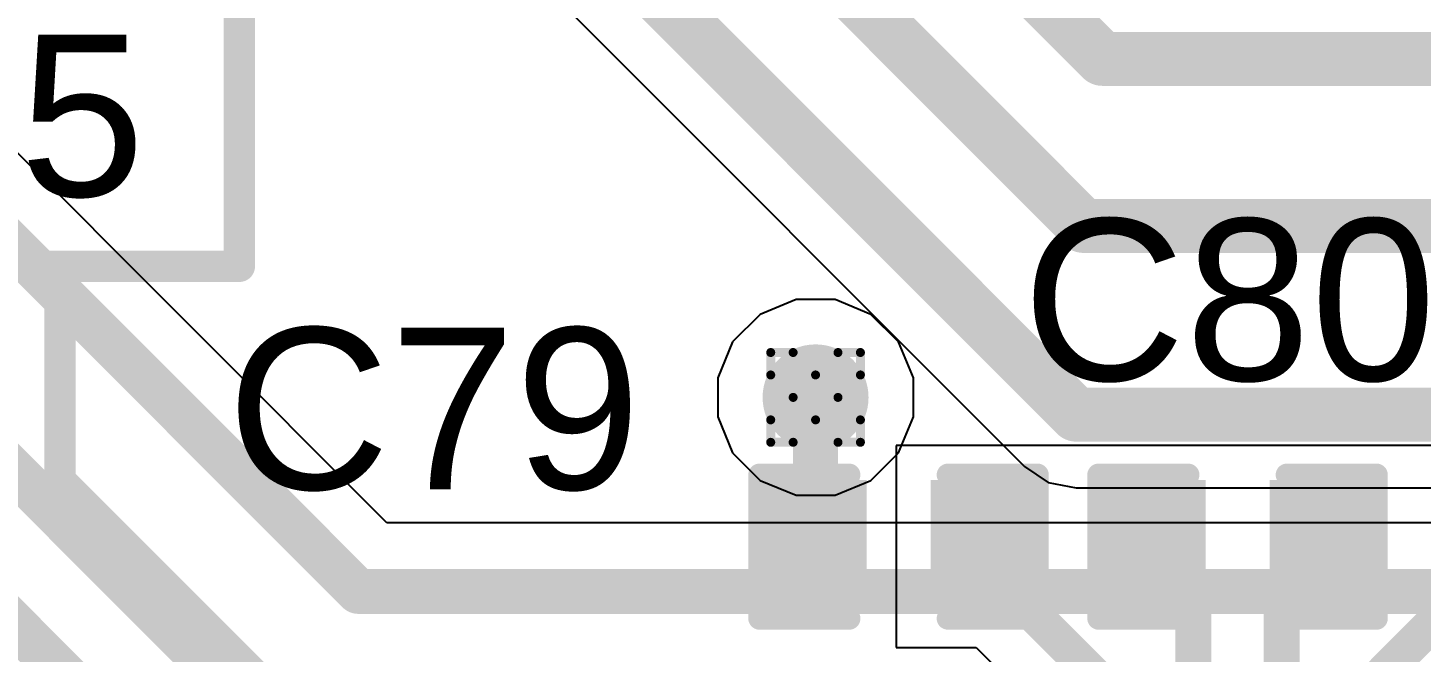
# Model space of a CAD drawing. Header units: inches. Extents: x -11 to 5379, y 0 to 5429.
# Drawn here: x 120.47 to 128.36, y 26.09 to 29.62 of the extents above; entities that cross this region are included whole.
import ezdxf

# ---------------------------------------------------------------- set-up
doc = ezdxf.new("R2010")
doc.units = ezdxf.units.IN
for name, color, linetype in [('Bottom Layer', 5, 'Continuous'), ('Drill Drawing', 1, 'Continuous'), ('GND', 16, 'Continuous'), ('PWR', 76, 'Continuous'), ('Top Layer', 1, 'Continuous'), ('Top Overlay', 2, 'Continuous'), ('Top Paste', 8, 'Continuous'), ('Top Solder', 216, 'Continuous'), ('Via Holes', 16, 'Continuous')]:
    doc.layers.add(name, color=color, linetype=linetype)
doc.styles.add('Arial', font='', dxfattribs={"height": 0.2})
doc.styles.get('Arial').set_extended_font_data('Arial')

# ---------------------------------------------------------------- blocks, each defined once
blk = doc.blocks.new('C___0402_46')
at = {"layer": 'Top Layer'}
for points in [[(-0.6985, -0.3175), (-0.6985, 0.3175), (-0.2413, 0.3175), (-0.2413, -0.3175)], [(0.2413, -0.3175), (0.2413, 0.3175), (0.6985, 0.3175), (0.6985, -0.3175)]]:
    blk.add_hatch(color=1, dxfattribs=at).paths.add_polyline_path(points)
at = {"layer": 'Top Paste'}
for points in [[(-0.6985, -0.3175), (-0.6985, 0.3175), (-0.2413, 0.3175), (-0.2413, -0.3175)], [(0.2413, -0.3175), (0.2413, 0.3175), (0.6985, 0.3175), (0.6985, -0.3175)]]:
    blk.add_hatch(color=8, dxfattribs=at).paths.add_polyline_path(points)
at = {"layer": 'Top Solder'}
for points in [[(-0.7585, -0.3775), (-0.7585, 0.3775), (-0.1813, 0.3775), (-0.1813, -0.3775)], [(0.1813, -0.3775), (0.1813, 0.3775), (0.7585, 0.3775), (0.7585, -0.3775)]]:
    blk.add_hatch(color=216, dxfattribs=at).paths.add_polyline_path(points)
at = {"layer": 'Top Overlay'}
for points in [[(-0.2794, 0.4064, 0.127, 0.127, 0), (-0.7874, 0.4064, 0.127, 0.127, 0)], [(-0.7874, 0.4064, 0.127, 0.127, 0), (-0.7874, -0.4064, 0.127, 0.127, 0)], [(0.7874, 0.4064, 0.127, 0.127, 0), (0.2794, 0.4064, 0.127, 0.127, 0)], [(0.7874, 0.4064, 0.127, 0.127, 0), (0.7874, -0.4064, 0.127, 0.127, 0)], [(-0.2794, -0.4064, 0.127, 0.127, 0), (-0.7874, -0.4064, 0.127, 0.127, 0)], [(0.7874, -0.4064, 0.127, 0.127, 0), (0.2794, -0.4064, 0.127, 0.127, 0)]]:
    blk.add_lwpolyline(points, format="xyseb", dxfattribs=at)
for points in [[(-0.8191, 0.4064, 0.0635, 0.0635, 1), (-0.7556, 0.4064, 0.0635, 0.0635, 1)], [(-0.8191, 0.4064, 0.0635, 0.0635, 1), (-0.7556, 0.4064, 0.0635, 0.0635, 1)], [(-0.3111, 0.4064, 0.0635, 0.0635, 1), (-0.2477, 0.4064, 0.0635, 0.0635, 1)], [(0.2477, 0.4064, 0.0635, 0.0635, 1), (0.3111, 0.4064, 0.0635, 0.0635, 1)], [(0.7556, 0.4064, 0.0635, 0.0635, 1), (0.8191, 0.4064, 0.0635, 0.0635, 1)], [(0.7556, 0.4064, 0.0635, 0.0635, 1), (0.8191, 0.4064, 0.0635, 0.0635, 1)], [(-0.8191, -0.4064, 0.0635, 0.0635, 1), (-0.7556, -0.4064, 0.0635, 0.0635, 1)], [(-0.8191, -0.4064, 0.0635, 0.0635, 1), (-0.7556, -0.4064, 0.0635, 0.0635, 1)], [(-0.3111, -0.4064, 0.0635, 0.0635, 1), (-0.2477, -0.4064, 0.0635, 0.0635, 1)], [(0.2477, -0.4064, 0.0635, 0.0635, 1), (0.3111, -0.4064, 0.0635, 0.0635, 1)], [(0.7556, -0.4064, 0.0635, 0.0635, 1), (0.8191, -0.4064, 0.0635, 0.0635, 1)], [(0.7556, -0.4064, 0.0635, 0.0635, 1), (0.8191, -0.4064, 0.0635, 0.0635, 1)]]:
    blk.add_lwpolyline(points, format="xyseb", close=True, dxfattribs=at)
blk = doc.blocks.new('C___0402_47')
at = {"layer": 'Top Layer'}
for points in [[(-0.6985, -0.3175), (-0.6985, 0.3175), (-0.2413, 0.3175), (-0.2413, -0.3175)], [(0.2413, -0.3175), (0.2413, 0.3175), (0.6985, 0.3175), (0.6985, -0.3175)]]:
    blk.add_hatch(color=1, dxfattribs=at).paths.add_polyline_path(points)
at = {"layer": 'Top Paste'}
for points in [[(-0.6985, -0.3175), (-0.6985, 0.3175), (-0.2413, 0.3175), (-0.2413, -0.3175)], [(0.2413, -0.3175), (0.2413, 0.3175), (0.6985, 0.3175), (0.6985, -0.3175)]]:
    blk.add_hatch(color=8, dxfattribs=at).paths.add_polyline_path(points)
at = {"layer": 'Top Solder'}
for points in [[(-0.7585, -0.3775), (-0.7585, 0.3775), (-0.1813, 0.3775), (-0.1813, -0.3775)], [(0.1813, -0.3775), (0.1813, 0.3775), (0.7585, 0.3775), (0.7585, -0.3775)]]:
    blk.add_hatch(color=216, dxfattribs=at).paths.add_polyline_path(points)
at = {"layer": 'Top Overlay'}
for points in [[(-0.7874, 0.4064, 0.127, 0.127, 0), (-0.2794, 0.4064, 0.127, 0.127, 0)], [(-0.7874, -0.4064, 0.127, 0.127, 0), (-0.7874, 0.4064, 0.127, 0.127, 0)], [(0.2794, 0.4064, 0.127, 0.127, 0), (0.7874, 0.4064, 0.127, 0.127, 0)], [(0.7874, -0.4064, 0.127, 0.127, 0), (0.7874, 0.4064, 0.127, 0.127, 0)], [(-0.7874, -0.4064, 0.127, 0.127, 0), (-0.2794, -0.4064, 0.127, 0.127, 0)], [(0.2794, -0.4064, 0.127, 0.127, 0), (0.7874, -0.4064, 0.127, 0.127, 0)]]:
    blk.add_lwpolyline(points, format="xyseb", dxfattribs=at)
for points in [[(-0.8191, 0.4064, 0.0635, 0.0635, 1), (-0.7556, 0.4064, 0.0635, 0.0635, 1)], [(-0.8191, 0.4064, 0.0635, 0.0635, 1), (-0.7556, 0.4064, 0.0635, 0.0635, 1)], [(-0.3111, 0.4064, 0.0635, 0.0635, 1), (-0.2477, 0.4064, 0.0635, 0.0635, 1)], [(0.2477, 0.4064, 0.0635, 0.0635, 1), (0.3111, 0.4064, 0.0635, 0.0635, 1)], [(0.7556, 0.4064, 0.0635, 0.0635, 1), (0.8191, 0.4064, 0.0635, 0.0635, 1)], [(0.7556, 0.4064, 0.0635, 0.0635, 1), (0.8191, 0.4064, 0.0635, 0.0635, 1)], [(-0.8191, -0.4064, 0.0635, 0.0635, 1), (-0.7556, -0.4064, 0.0635, 0.0635, 1)], [(-0.8191, -0.4064, 0.0635, 0.0635, 1), (-0.7556, -0.4064, 0.0635, 0.0635, 1)], [(-0.3111, -0.4064, 0.0635, 0.0635, 1), (-0.2477, -0.4064, 0.0635, 0.0635, 1)], [(0.2477, -0.4064, 0.0635, 0.0635, 1), (0.3111, -0.4064, 0.0635, 0.0635, 1)], [(0.7556, -0.4064, 0.0635, 0.0635, 1), (0.8191, -0.4064, 0.0635, 0.0635, 1)], [(0.7556, -0.4064, 0.0635, 0.0635, 1), (0.8191, -0.4064, 0.0635, 0.0635, 1)]]:
    blk.add_lwpolyline(points, format="xyseb", close=True, dxfattribs=at)

msp = doc.modelspace()

# ---------------------------------------------------------------- hatches: boundary and pattern name
at = {"layer": 'Bottom Layer'}
h = msp.add_hatch(color=5, dxfattribs=at)
edge = h.paths.add_edge_path()
edge.add_arc((124.9293, 27.5336), 0.3, 0, 360)
at = {"layer": 'GND'}
h = msp.add_hatch(color=16, dxfattribs=at)
edge = h.paths.add_edge_path()
edge.add_arc((124.9293, 27.5336), 0.3, 0, 360)
at = {"layer": 'PWR'}
h = msp.add_hatch(color=76, dxfattribs=at)
edge = h.paths.add_edge_path()
edge.add_arc((124.9293, 27.5336), 0.3, 0, 360)
at = {"layer": 'Top Layer'}
h = msp.add_hatch(color=1, dxfattribs=at)
edge = h.paths.add_edge_path()
edge.add_arc((124.9293, 27.5336), 0.3, 0, 360)
at = {"layer": 'Via Holes'}
h = msp.add_hatch(color=7, dxfattribs=at)
edge = h.paths.add_edge_path()
edge.add_arc((124.9293, 27.5336), 0.15, 0, 360)

# ---------------------------------------------------------------- linework, layer by layer
at = {"layer": 'Bottom Layer'}
for p, q in [((120.0215, 33.2335), (126.1122, 27.1428)), ((122.5007, 26.8242), (119.3191, 30.0059)), ((126.1122, 27.1428), (126.2466, 27.053)), ((126.2466, 27.053), (126.4052, 27.0215)), ((126.4052, 27.0215), (133.8381, 27.0215)), ((133.7518, 26.8242), (122.5007, 26.8242))]:
    msp.add_line(p, q, dxfattribs=at)
for points in [[(121.7647, 34.2365, 0.3048, 0.3048, 0), (126.5524, 29.4488, 0.3048, 0.3048, 0)], [(121.0192, 33.9312, 0.3048, 0.3048, 0), (126.4469, 28.5035, 0.3048, 0.3048, 0)], [(120.3145, 33.5265, 0.3048, 0.3048, 0), (126.4052, 27.4358, 0.3048, 0.3048, 0)], [(118.9306, 29.845, 0.254, 0.254, 0), (122.3398, 26.4358, 0.254, 0.254, 0)], [(126.5524, 29.4488, 0.3048, 0.3048, 0), (134.3496, 29.4488, 0.3048, 0.3048, 0)], [(118.338, 29.1677, 0.254, 0.254, 0), (123.7638, 23.7419, 0.254, 0.254, 0)], [(117.7513, 28.8897, 0.254, 0.254, 0), (123.6401, 23.0009, 0.254, 0.254, 0)], [(126.4469, 28.5035, 0.3048, 0.3048, 0), (134.1833, 28.5035, 0.3048, 0.3048, 0)], [(126.4052, 27.4358, 0.3048, 0.3048, 0), (134.1617, 27.4358, 0.3048, 0.3048, 0)], [(122.3398, 26.4358, 0.254, 0.254, 0), (133.9865, 26.4358, 0.254, 0.254, 0)]]:
    msp.add_lwpolyline(points, format="xyseb", dxfattribs=at)
for points in [[(126.4762, 29.4488, 0.1524, 0.1524, 1), (126.6286, 29.4488, 0.1524, 0.1524, 1)], [(126.4762, 29.4488, 0.1524, 0.1524, 1), (126.6286, 29.4488, 0.1524, 0.1524, 1)], [(126.3707, 28.5035, 0.1524, 0.1524, 1), (126.5231, 28.5035, 0.1524, 0.1524, 1)], [(126.3707, 28.5035, 0.1524, 0.1524, 1), (126.5231, 28.5035, 0.1524, 0.1524, 1)], [(126.329, 27.4358, 0.1524, 0.1524, 1), (126.4814, 27.4358, 0.1524, 0.1524, 1)], [(126.329, 27.4358, 0.1524, 0.1524, 1), (126.4814, 27.4358, 0.1524, 0.1524, 1)], [(122.2763, 26.4358, 0.127, 0.127, 1), (122.4033, 26.4358, 0.127, 0.127, 1)], [(122.2763, 26.4358, 0.127, 0.127, 1), (122.4033, 26.4358, 0.127, 0.127, 1)]]:
    msp.add_lwpolyline(points, format="xyseb", close=True, dxfattribs=at)
at = {"layer": 'Drill Drawing'}
for points in [[(124.6753, 27.6606, 0.0508, 0.0508, 0), (124.6753, 27.7876, 0.0508, 0.0508, 0)], [(124.6753, 27.7876, 0.0508, 0.0508, 0), (124.8023, 27.7876, 0.0508, 0.0508, 0)], [(124.8023, 27.7876, 0.0508, 0.0508, 0), (124.9293, 27.6606, 0.0508, 0.0508, 0)], [(124.9293, 27.6606, 0.0508, 0.0508, 0), (125.0563, 27.7876, 0.0508, 0.0508, 0)], [(125.0563, 27.7876, 0.0508, 0.0508, 0), (125.1833, 27.7876, 0.0508, 0.0508, 0)], [(125.1833, 27.6606, 0.0508, 0.0508, 0), (125.1833, 27.7876, 0.0508, 0.0508, 0)], [(124.6753, 27.6606, 0.0508, 0.0508, 0), (124.8023, 27.5336, 0.0508, 0.0508, 0)], [(125.0563, 27.5336, 0.0508, 0.0508, 0), (125.1833, 27.6606, 0.0508, 0.0508, 0)], [(124.6753, 27.4066, 0.0508, 0.0508, 0), (124.8023, 27.5336, 0.0508, 0.0508, 0)], [(125.0563, 27.5336, 0.0508, 0.0508, 0), (125.1833, 27.4066, 0.0508, 0.0508, 0)], [(124.6753, 27.2796, 0.0508, 0.0508, 0), (124.6753, 27.4066, 0.0508, 0.0508, 0)], [(124.8023, 27.2796, 0.0508, 0.0508, 0), (124.9293, 27.4066, 0.0508, 0.0508, 0)], [(124.9293, 27.4066, 0.0508, 0.0508, 0), (125.0563, 27.2796, 0.0508, 0.0508, 0)], [(125.1833, 27.2796, 0.0508, 0.0508, 0), (125.1833, 27.4066, 0.0508, 0.0508, 0)], [(124.6753, 27.2796, 0.0508, 0.0508, 0), (124.8023, 27.2796, 0.0508, 0.0508, 0)], [(125.0563, 27.2796, 0.0508, 0.0508, 0), (125.1833, 27.2796, 0.0508, 0.0508, 0)]]:
    msp.add_lwpolyline(points, format="xyseb", dxfattribs=at)
for points in [[(124.6626, 27.7876, 0.0254, 0.0254, 1), (124.688, 27.7876, 0.0254, 0.0254, 1)], [(124.6626, 27.7876, 0.0254, 0.0254, 1), (124.688, 27.7876, 0.0254, 0.0254, 1)], [(124.7896, 27.7876, 0.0254, 0.0254, 1), (124.815, 27.7876, 0.0254, 0.0254, 1)], [(124.7896, 27.7876, 0.0254, 0.0254, 1), (124.815, 27.7876, 0.0254, 0.0254, 1)], [(125.0436, 27.7876, 0.0254, 0.0254, 1), (125.069, 27.7876, 0.0254, 0.0254, 1)], [(125.0436, 27.7876, 0.0254, 0.0254, 1), (125.069, 27.7876, 0.0254, 0.0254, 1)], [(125.1706, 27.7876, 0.0254, 0.0254, 1), (125.196, 27.7876, 0.0254, 0.0254, 1)], [(125.1706, 27.7876, 0.0254, 0.0254, 1), (125.196, 27.7876, 0.0254, 0.0254, 1)], [(124.6626, 27.6606, 0.0254, 0.0254, 1), (124.688, 27.6606, 0.0254, 0.0254, 1)], [(124.6626, 27.6606, 0.0254, 0.0254, 1), (124.688, 27.6606, 0.0254, 0.0254, 1)], [(124.9166, 27.6606, 0.0254, 0.0254, 1), (124.942, 27.6606, 0.0254, 0.0254, 1)], [(124.9166, 27.6606, 0.0254, 0.0254, 1), (124.942, 27.6606, 0.0254, 0.0254, 1)], [(125.1706, 27.6606, 0.0254, 0.0254, 1), (125.196, 27.6606, 0.0254, 0.0254, 1)], [(125.1706, 27.6606, 0.0254, 0.0254, 1), (125.196, 27.6606, 0.0254, 0.0254, 1)], [(124.7896, 27.5336, 0.0254, 0.0254, 1), (124.815, 27.5336, 0.0254, 0.0254, 1)], [(124.7896, 27.5336, 0.0254, 0.0254, 1), (124.815, 27.5336, 0.0254, 0.0254, 1)], [(125.0436, 27.5336, 0.0254, 0.0254, 1), (125.069, 27.5336, 0.0254, 0.0254, 1)], [(125.0436, 27.5336, 0.0254, 0.0254, 1), (125.069, 27.5336, 0.0254, 0.0254, 1)], [(124.6626, 27.4066, 0.0254, 0.0254, 1), (124.688, 27.4066, 0.0254, 0.0254, 1)], [(124.6626, 27.4066, 0.0254, 0.0254, 1), (124.688, 27.4066, 0.0254, 0.0254, 1)], [(124.9166, 27.4066, 0.0254, 0.0254, 1), (124.942, 27.4066, 0.0254, 0.0254, 1)], [(124.9166, 27.4066, 0.0254, 0.0254, 1), (124.942, 27.4066, 0.0254, 0.0254, 1)], [(125.1706, 27.4066, 0.0254, 0.0254, 1), (125.196, 27.4066, 0.0254, 0.0254, 1)], [(125.1706, 27.4066, 0.0254, 0.0254, 1), (125.196, 27.4066, 0.0254, 0.0254, 1)], [(124.6626, 27.2796, 0.0254, 0.0254, 1), (124.688, 27.2796, 0.0254, 0.0254, 1)], [(124.6626, 27.2796, 0.0254, 0.0254, 1), (124.688, 27.2796, 0.0254, 0.0254, 1)], [(124.7896, 27.2796, 0.0254, 0.0254, 1), (124.815, 27.2796, 0.0254, 0.0254, 1)], [(124.7896, 27.2796, 0.0254, 0.0254, 1), (124.815, 27.2796, 0.0254, 0.0254, 1)], [(125.0436, 27.2796, 0.0254, 0.0254, 1), (125.069, 27.2796, 0.0254, 0.0254, 1)], [(125.0436, 27.2796, 0.0254, 0.0254, 1), (125.069, 27.2796, 0.0254, 0.0254, 1)], [(125.1706, 27.2796, 0.0254, 0.0254, 1), (125.196, 27.2796, 0.0254, 0.0254, 1)], [(125.1706, 27.2796, 0.0254, 0.0254, 1), (125.196, 27.2796, 0.0254, 0.0254, 1)]]:
    msp.add_lwpolyline(points, format="xyseb", close=True, dxfattribs=at)
at = {"layer": 'PWR'}
for p, q in [((124.8191, 28.0876), (124.6155, 28.0033)), ((125.0395, 28.0876), (124.8191, 28.0876)), ((125.2431, 28.0033), (125.0395, 28.0876)), ((124.6155, 28.0033), (124.4596, 27.8474)), ((125.3989, 27.8474), (125.2431, 28.0033)), ((124.4596, 27.8474), (124.3753, 27.6438)), ((125.4833, 27.6438), (125.3989, 27.8474)), ((124.3753, 27.6438), (124.3753, 27.4234)), ((125.4833, 27.4234), (125.4833, 27.6438)), ((124.3753, 27.4234), (124.4596, 27.2198)), ((125.3989, 27.2198), (125.4833, 27.4234)), ((124.4596, 27.2198), (124.6155, 27.0639)), ((125.2431, 27.0639), (125.3989, 27.2198)), ((124.6155, 27.0639), (124.8191, 26.9796)), ((125.0395, 26.9796), (125.2431, 27.0639)), ((124.8191, 26.9796), (125.0395, 26.9796))]:
    msp.add_line(p, q, dxfattribs=at)
at = {"layer": 'Top Layer'}
for p, q in [((126.1888, 27.2607), (125.3865, 27.2607)), ((125.3865, 27.2607), (125.3865, 26.1177)), ((126.3517, 27.2607), (126.1888, 27.2607)), ((126.3666, 27.2607), (126.3517, 27.2607)), ((126.3517, 27.2607), (126.3517, 27.2607)), ((128.2716, 27.2607), (126.3666, 27.2607)), ((126.3666, 27.2607), (126.3666, 27.2607)), ((128.2716, 27.2607), (128.2716, 27.2607)), ((128.2716, 27.2607), (128.2716, 27.2607)), ((128.4494, 27.2607), (128.2716, 27.2607)), ((125.3865, 26.1177), (125.8389, 26.1177)), ((125.8389, 26.1177), (126.2065, 25.7501))]:
    msp.add_line(p, q, dxfattribs=at)
for points in [[(124.9293, 26.6892, 0.254, 0.254, 0), (124.9293, 27.5336, 0.254, 0.254, 0)], [(125.8691, 26.6003, 0.2032, 0.2032, 0), (125.8691, 26.6892, 0.2032, 0.2032, 0)], [(126.8492, 26.6003, 0.2032, 0.2032, 0), (126.8492, 26.6892, 0.2032, 0.2032, 0)], [(127.789, 26.6003, 0.2032, 0.2032, 0), (127.789, 26.6892, 0.2032, 0.2032, 0)], [(125.8691, 26.6003, 0.2032, 0.2032, 0), (126.5691, 25.9003, 0.2032, 0.2032, 0)], [(126.8492, 26.6003, 0.2032, 0.2032, 0), (127.0691, 26.3804, 0.2032, 0.2032, 0)], [(127.5691, 26.3804, 0.2032, 0.2032, 0), (127.789, 26.6003, 0.2032, 0.2032, 0)], [(128.0691, 25.9003, 0.2032, 0.2032, 0), (128.7691, 26.6003, 0.2032, 0.2032, 0)], [(127.0691, 24.9212, 0.2032, 0.2032, 0), (127.0691, 26.3804, 0.2032, 0.2032, 0)], [(127.5691, 24.9212, 0.2032, 0.2032, 0), (127.5691, 26.3804, 0.2032, 0.2032, 0)]]:
    msp.add_lwpolyline(points, format="xyseb", dxfattribs=at)
for points in [[(124.8658, 27.5336, 0.127, 0.127, 1), (124.9928, 27.5336, 0.127, 0.127, 1)], [(124.8658, 26.6892, 0.127, 0.127, 1), (124.9928, 26.6892, 0.127, 0.127, 1)], [(125.8183, 26.6892, 0.1016, 0.1016, 1), (125.9199, 26.6892, 0.1016, 0.1016, 1)], [(126.7984, 26.6892, 0.1016, 0.1016, 1), (126.9, 26.6892, 0.1016, 0.1016, 1)], [(127.7382, 26.6892, 0.1016, 0.1016, 1), (127.8398, 26.6892, 0.1016, 0.1016, 1)], [(125.8183, 26.6003, 0.1016, 0.1016, 1), (125.9199, 26.6003, 0.1016, 0.1016, 1)], [(125.8183, 26.6003, 0.1016, 0.1016, 1), (125.9199, 26.6003, 0.1016, 0.1016, 1)], [(126.7984, 26.6003, 0.1016, 0.1016, 1), (126.9, 26.6003, 0.1016, 0.1016, 1)], [(126.7984, 26.6003, 0.1016, 0.1016, 1), (126.9, 26.6003, 0.1016, 0.1016, 1)], [(127.7382, 26.6003, 0.1016, 0.1016, 1), (127.8398, 26.6003, 0.1016, 0.1016, 1)], [(127.7382, 26.6003, 0.1016, 0.1016, 1), (127.8398, 26.6003, 0.1016, 0.1016, 1)], [(127.0183, 26.3804, 0.1016, 0.1016, 1), (127.1199, 26.3804, 0.1016, 0.1016, 1)], [(127.0183, 26.3804, 0.1016, 0.1016, 1), (127.1199, 26.3804, 0.1016, 0.1016, 1)], [(127.5183, 26.3804, 0.1016, 0.1016, 1), (127.6199, 26.3804, 0.1016, 0.1016, 1)], [(127.5183, 26.3804, 0.1016, 0.1016, 1), (127.6199, 26.3804, 0.1016, 0.1016, 1)]]:
    msp.add_lwpolyline(points, format="xyseb", close=True, dxfattribs=at)
at = {"layer": 'Top Overlay'}
for points in [[(121.666, 28.2756, 0.1778, 0.1778, 0), (121.666, 33.02, 0.1778, 0.1778, 0)], [(117.602, 28.2756, 0.1778, 0.1778, 0), (121.666, 28.2756, 0.1778, 0.1778, 0)], [(120.65, 27.0648, 0.1778, 0.1778, 0), (120.65, 28.194, 0.1778, 0.1778, 0)], [(120.65, 27.0648, 0.1778, 0.1778, 0), (122.0781, 25.6367, 0.1778, 0.1778, 0)]]:
    msp.add_lwpolyline(points, format="xyseb", dxfattribs=at)
for points in [[(121.6215, 28.2756, 0.0889, 0.0889, 1), (121.7104, 28.2756, 0.0889, 0.0889, 1)], [(121.6215, 28.2756, 0.0889, 0.0889, 1), (121.7104, 28.2756, 0.0889, 0.0889, 1)], [(120.6055, 28.194, 0.0889, 0.0889, 1), (120.6945, 28.194, 0.0889, 0.0889, 1)], [(120.6055, 27.0648, 0.0889, 0.0889, 1), (120.6945, 27.0648, 0.0889, 0.0889, 1)], [(120.6055, 27.0648, 0.0889, 0.0889, 1), (120.6945, 27.0648, 0.0889, 0.0889, 1)]]:
    msp.add_lwpolyline(points, format="xyseb", close=True, dxfattribs=at)

# ---------------------------------------------------------------- block references
at = {"rotation": 180}
msp.add_blockref('C___0402_46', (125.3992, 26.6892), dxfattribs=at)
msp.add_blockref('C___0402_47', (127.3191, 26.6892))

# ---------------------------------------------------------------- texts
at = {"layer": 'Top Overlay', "style": 'Arial'}
for s, p in [('R215', (118.078, 28.6712)), ('C80', (126.1003, 27.6292)), ('C79', (121.5956, 27.0132))]:
    msp.add_text(s, height=0.9144, dxfattribs=at).set_placement(p)

doc.saveas('drawing.dxf')
